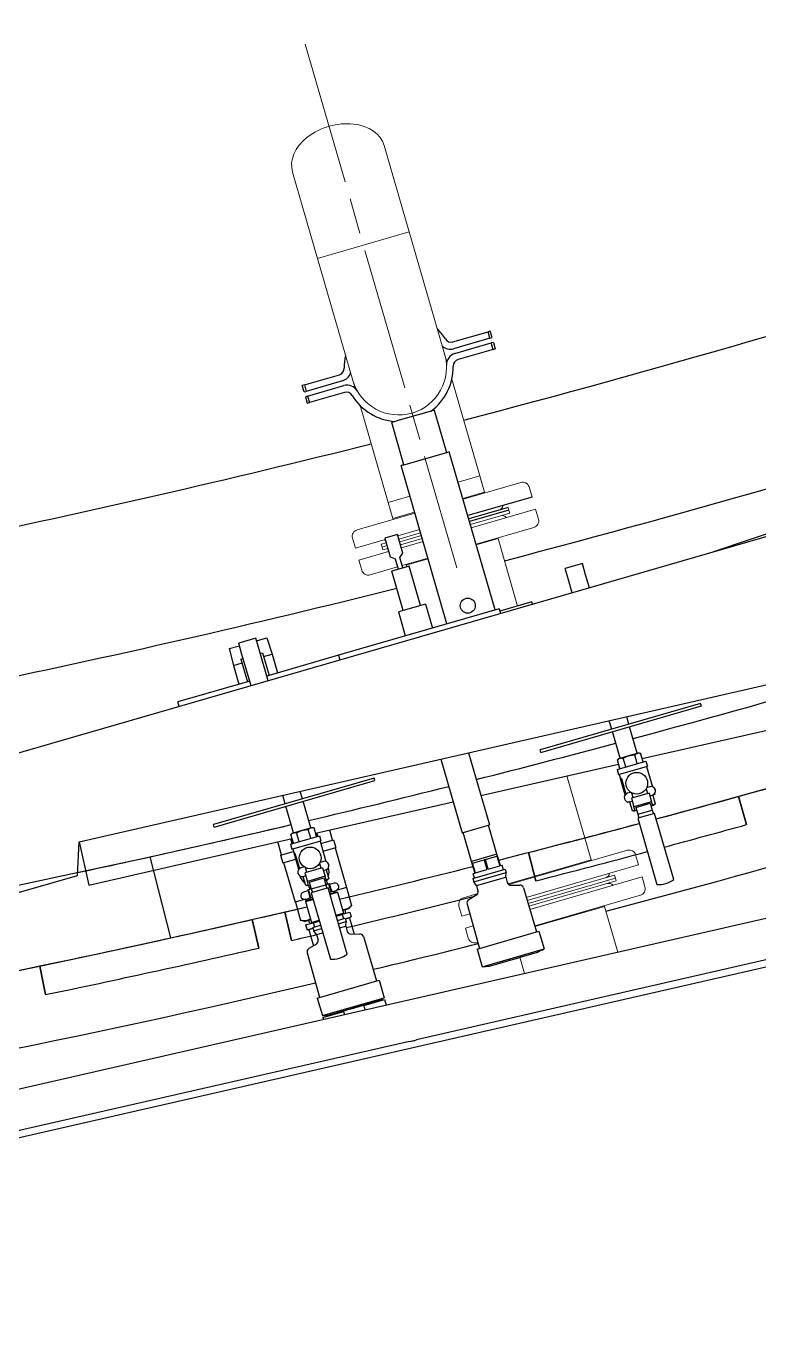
# Model space of a CAD drawing. Header units: millimetres. Extents: x -4172 to 126100, y -2 to 142133.
# Drawn here: x 59732 to 60608, y 8754 to 10327 of the extents above; entities that cross this region are included whole.
import ezdxf

# ---------------------------------------------------------------- set-up
doc = ezdxf.new("R2010")
doc.units = ezdxf.units.MM
doc.header["$LTSCALE"] = 100
doc.linetypes.add('CHAIN', pattern=[0.3543, 0.2362, -0.0295, 0.0591, -0.0295])
doc.layers.add('Centerline', color=7, linetype='Continuous', lineweight=18)
doc.layers.add('Visible', color=7, linetype='Continuous', lineweight=25)
doc.layers.add('P_Biomass (BM)', color=150, linetype='Continuous', lineweight=18, true_color=0x007fff)

msp = doc.modelspace()

# ---------------------------------------------------------------- linework, layer by layer
at = {"layer": 'Centerline', "linetype": 'CHAIN', "ltscale": 7.244972}
msp.add_line((60065.51, 10305.58), (60246.85, 9679.31), dxfattribs=at)
at = {"layer": 'P_Biomass (BM)'}
for p, q in [((60189.94, 10081.34), (60160.04, 10184.58)), ((60050.25, 10152.79), (60080.15, 10049.55)), ((60080.15, 10049.55), (60189.94, 10081.34)), ((60080.15, 10049.55), (60189.94, 10081.34)), ((60232.21, 9935.34), (60189.94, 10081.34)), ((60080.15, 10049.55), (60122.42, 9903.55)), ((60234.91, 9926.03), (60232.21, 9935.34)), ((60122.42, 9903.55), (60125.12, 9894.24)), ((60274.49, 9789.34), (60240.91, 9905.3)), ((60131.12, 9873.51), (60164.7, 9757.55)), ((60274.49, 9789.34), (60248.41, 9781.79)), ((60248.41, 9781.79), (60274.49, 9789.34)), ((60280.05, 9770.13), (60274.49, 9789.34)), ((60253.97, 9762.58), (60280.05, 9770.13)), ((60280.05, 9770.13), (60253.97, 9762.58)), ((60323.41, 9781.64), (60254.25, 9761.62)), ((60280.33, 9769.17), (60280.05, 9770.13)), ((60336.8, 9764.17), (60333.32, 9776.18)), ((60190.78, 9765.1), (60164.7, 9757.55)), ((60164.7, 9757.55), (60190.78, 9765.1)), ((60170.26, 9738.34), (60164.7, 9757.55)), ((60196.62, 9744.93), (60127.46, 9724.9)), ((60170.26, 9738.34), (60196.34, 9745.89)), ((60196.34, 9745.89), (60170.26, 9738.34)), ((60170.54, 9737.38), (60170.26, 9738.34)), ((60262.04, 9734.72), (60309.11, 9748.35)), ((60263.01, 9731.36), (60310.08, 9744.99)), ((60264.12, 9727.52), (60340.97, 9749.77)), ((60309.11, 9748.35), (60308.13, 9751.71)), ((60309.11, 9748.35), (60310.08, 9744.99)), ((60340.97, 9749.77), (60344.44, 9737.76)), ((60202.32, 9725.24), (60176.39, 9717.73)), ((60269.83, 9707.83), (60338.99, 9727.85)), ((60125.48, 9702.99), (60122, 9714.99)), ((60161.02, 9713.28), (60125.48, 9702.99)), ((60162.13, 9709.43), (60156.37, 9707.77)), ((60157.34, 9704.4), (60156.37, 9707.77)), ((60163.1, 9706.07), (60157.34, 9704.4)), ((60157.34, 9704.4), (60163.1, 9706.07)), ((60203.43, 9721.39), (60177.5, 9713.88)), ((60204.41, 9718.03), (60178.47, 9710.52)), ((60178.47, 9710.52), (60204.41, 9718.03)), ((60179.44, 9707.16), (60205.38, 9714.67)), ((60180.56, 9703.32), (60206.49, 9710.83)), ((60270.1, 9706.86), (60296.18, 9714.42)), ((60296.18, 9714.42), (60270.1, 9706.86)), ((60295.91, 9715.38), (60296.18, 9714.42)), ((60319.52, 9633.83), (60296.18, 9714.42)), ((60129.65, 9688.58), (60165.19, 9698.87)), ((60157.34, 9704.4), (60158.31, 9701.04)), ((60158.31, 9701.04), (60164.08, 9702.71)), ((60181.46, 9682.24), (60212.19, 9691.14)), ((60186.39, 9682.63), (60212.47, 9690.18)), ((60212.47, 9690.18), (60186.39, 9682.63)), ((60129.65, 9688.58), (60133.13, 9676.57)), ((60143.03, 9671.11), (60175.69, 9680.57)), ((60186.12, 9683.59), (60186.39, 9682.63)), ((60186.93, 9680.79), (60186.39, 9682.63)), ((60407.44, 9330.2), (60378.33, 9430.71)), ((60407.44, 9330.2), (60308.05, 9301.42)), ((60407.44, 9330.2), (60308.05, 9301.42)), ((60450.79, 9341.71), (60308.95, 9300.64)), ((60407.71, 9329.24), (60407.44, 9330.2)), ((60464.18, 9324.25), (60460.7, 9336.25)), ((60464.18, 9324.25), (60329.82, 9285.34)), ((60435.52, 9311.78), (60330.96, 9281.51)), ((60436.49, 9308.42), (60331.97, 9278.15)), ((60331.97, 9278.15), (60436.49, 9308.42)), ((60332.97, 9274.8), (60437.46, 9305.06)), ((60334.11, 9270.97), (60468.35, 9309.84)), ((60436.49, 9308.42), (60435.52, 9311.78)), ((60436.49, 9308.42), (60437.46, 9305.06)), ((60468.35, 9309.84), (60471.83, 9297.83)), ((60271.82, 9289.89), (60254.84, 9284.97)), ((60339.99, 9251.33), (60466.37, 9287.92)), ((60252.86, 9263.06), (60249.38, 9275.06)), ((60262.35, 9265.81), (60252.86, 9263.06)), ((60340.28, 9250.37), (60423.57, 9274.49)), ((60423.57, 9274.49), (60340.28, 9250.37)), ((60423.29, 9275.45), (60423.57, 9274.49)), ((60439.43, 9219.7), (60423.57, 9274.49)), ((60257.03, 9248.65), (60266.4, 9251.36)), ((60257.03, 9248.65), (60260.51, 9236.64)), ((60270.42, 9231.18), (60271.93, 9231.62)), ((60327.82, 9194.2), (60322.17, 9213.72))]:
    msp.add_line(p, q, dxfattribs=at)
for centre, radius, start, end in [((60177.32, 9919.45), 57.15, 196.14874, 16.14874), ((60177.32, 9919.45), 57.15, 196.14874, 16.14874), ((60325.64, 9773.96), 8, 16.14874, 106.14874), ((60295.14, 9755.24), 7, 286.14874, 350.77181), ((60300.98, 9735.06), 7, 41.52568, 106.14874), ((60336.76, 9735.53), 8, 286.14874, 16.14874), ((60129.68, 9717.22), 8, 106.14874, 196.14874), ((60165.47, 9717.69), 7, 221.52568, 234.36195), ((60171.31, 9697.52), 7, 157.93553, 170.77181), ((60140.81, 9678.8), 8, 196.14874, 286.14874), ((60453.02, 9334.03), 8, 16.14874, 106.14874), ((60422.52, 9315.31), 7, 286.14874, 350.77181), ((60428.36, 9295.14), 7, 41.52568, 106.14874), ((60464.14, 9295.61), 8, 286.14874, 16.14874), ((60257.07, 9277.29), 8, 106.14874, 196.14874), ((60268.19, 9238.87), 8, 196.14874, 286.14874)]:
    msp.add_arc(centre, radius, start, end, dxfattribs=at)
msp.add_ellipse((60105.15, 10168.69), major_axis=(54.9, 15.9), ratio=0.7071068, start_param=0, end_param=3.1415927, dxfattribs=at)
at = {"layer": 'Visible'}
for p, q in [((62060.57, 10209.42), (60553.82, 9698.53)), ((62060.57, 10209.42), (60553.82, 9698.53)), ((61654.13, 10017.13), (59645.22, 9435.44)), ((60242.11, 9949.66), (60284.12, 9961.82)), ((60286.71, 9962.57), (60284.12, 9961.82)), ((60286.34, 9954.14), (60284.12, 9961.82)), ((60288.94, 9954.89), (60286.71, 9962.57)), ((60286.34, 9954.14), (60242.85, 9941.54)), ((60244.52, 9935.78), (60288.01, 9948.37)), ((60286.34, 9954.14), (60288.94, 9954.89)), ((60290.6, 9949.13), (60288.01, 9948.37)), ((60290.24, 9940.69), (60288.01, 9948.37)), ((60290.6, 9949.13), (60292.83, 9941.44)), ((60290.24, 9940.69), (60248.23, 9928.53)), ((60290.24, 9940.69), (60292.83, 9941.44)), ((60064.4, 9898.2), (60106.41, 9910.36)), ((60064.4, 9898.2), (60061.81, 9897.45)), ((60064.03, 9889.77), (60061.81, 9897.45)), ((60064.4, 9898.2), (60066.63, 9890.52)), ((60110.12, 9903.11), (60066.63, 9890.52)), ((60068.29, 9884.75), (60111.79, 9897.35)), ((60064.03, 9889.77), (60066.63, 9890.52)), ((60068.29, 9884.75), (60065.7, 9884)), ((60065.7, 9884), (60067.93, 9876.32)), ((60068.29, 9884.75), (60070.52, 9877.07)), ((60112.53, 9889.23), (60070.52, 9877.07)), ((60067.93, 9876.32), (60070.52, 9877.07)), ((60210.65, 9865.44), (60177.99, 9855.99)), ((60219.78, 9868.09), (60210.65, 9865.44)), ((60219.78, 9868.09), (60234.45, 9817.41)), ((60177.99, 9855.99), (60168.87, 9853.35)), ((60183.54, 9802.67), (60168.87, 9853.35)), ((60182.1, 9802.25), (60235.89, 9817.83)), ((60237.81, 9818.38), (60235.89, 9817.83)), ((60292.61, 9629.14), (60237.81, 9818.38)), ((60182.1, 9802.25), (60180.18, 9801.7)), ((60234.98, 9612.45), (60180.18, 9801.7)), ((60336.8, 9764.17), (60259.95, 9741.92)), ((60308.13, 9751.71), (60261.07, 9738.08)), ((60309.11, 9748.35), (60262.04, 9734.72)), ((60175.94, 9719.25), (60160.58, 9714.8)), ((60160.58, 9714.8), (60166.97, 9692.71)), ((60182.34, 9697.16), (60175.94, 9719.25)), ((60166.97, 9692.71), (60172.94, 9690.06)), ((60178.71, 9691.73), (60182.34, 9697.16)), ((60182.27, 9679.44), (60178.71, 9691.73)), ((60189.62, 9681.56), (60169.16, 9675.64)), ((60182.78, 9628.57), (60169.16, 9675.64)), ((60172.94, 9690.06), (60176.5, 9677.77)), ((60203.24, 9634.5), (60189.62, 9681.56)), ((60396.98, 9684.52), (60376.52, 9678.6)), ((60380.41, 9665.15), (60376.52, 9678.6)), ((60400.87, 9671.07), (60396.98, 9684.52)), ((60384.91, 9649.62), (60380.41, 9665.15)), ((60405.37, 9655.54), (60400.87, 9671.07)), ((60297.41, 9630.53), (60105.3, 9574.91)), ((60209.2, 9636.22), (60176.83, 9626.85)), ((60209.2, 9636.22), (60217.54, 9607.41)), ((60297.41, 9630.53), (60299.08, 9624.77)), ((60336.66, 9638.79), (60298.24, 9627.67)), ((60337.5, 9635.89), (60336.66, 9638.79)), ((60176.83, 9626.85), (60185.17, 9598.03)), ((60007.24, 9592.32), (60019.59, 9595.89)), ((60019.59, 9595.89), (60025.95, 9576.24)), ((59974.43, 9582.82), (59986.78, 9586.39)), ((59974.43, 9582.82), (59979.56, 9562.8)), ((60006.38, 9595.28), (59985.93, 9589.35)), ((59989.82, 9575.91), (59985.93, 9589.35)), ((60010.28, 9581.83), (60006.38, 9595.28)), ((60021.15, 9544.29), (60010.28, 9581.83)), ((59979.56, 9562.8), (59989.84, 9565.78)), ((59988.54, 9570.25), (59991.23, 9571.03)), ((59988.54, 9570.25), (59996.33, 9543.35)), ((60000.69, 9538.37), (59989.82, 9575.91)), ((60011.69, 9576.95), (60014.38, 9577.73)), ((60014.38, 9577.73), (60022.17, 9550.83)), ((60015.67, 9573.26), (60025.95, 9576.24)), ((60105.3, 9574.91), (60019.48, 9550.06)), ((60025.95, 9576.24), (60032.45, 9553.81)), ((60105.3, 9574.91), (60106.97, 9569.14)), ((59794.97, 9351.79), (60698.35, 9558.19)), ((59979.56, 9562.8), (59986.05, 9540.38)), ((61815.31, 9534.06), (58622.26, 8804.51)), ((59999.02, 9544.13), (59913.2, 9519.28)), ((59914.86, 9513.52), (59913.2, 9519.28)), ((60538.43, 9517.26), (60346.32, 9461.64)), ((60539.26, 9514.38), (60538.43, 9517.26)), ((60347.15, 9458.75), (60539.26, 9514.38)), ((60452.6, 9492.41), (60449.99, 9501.45)), ((60468.45, 9451.3), (60709.04, 9506.27)), ((60432.14, 9486.49), (60429.19, 9496.69)), ((60462.61, 9457.83), (60453.44, 9489.53)), ((61779, 9476.24), (60198.73, 9115.19)), ((60442.15, 9451.91), (60432.98, 9483.61)), ((61772.68, 9466.18), (58655.79, 8754.03)), ((60260.74, 9458.21), (60285.69, 9372.07)), ((60347.15, 9458.75), (60346.32, 9461.64)), ((60441.99, 9451.86), (60452.38, 9454.87)), ((60452.38, 9454.87), (60462.78, 9457.88)), ((60462.65, 9445.35), (60459.63, 9455.8)), ((60462.78, 9457.88), (60464.39, 9458.35)), ((60464.39, 9458.35), (60466.56, 9457.81)), ((60469.59, 9447.36), (60466.56, 9457.81)), ((60227.84, 9450.69), (60253.32, 9362.7)), ((60275.51, 9407.22), (60440.26, 9444.86)), ((60438.43, 9438.34), (60473.01, 9448.35)), ((60440.38, 9451.39), (60438.83, 9449.78)), ((60441.86, 9439.33), (60438.83, 9449.78)), ((60440.21, 9432.19), (60474.79, 9442.2)), ((60440.38, 9451.39), (60441.99, 9451.86)), ((60448.79, 9441.34), (60445.76, 9451.79)), ((60473.01, 9448.35), (60474.79, 9442.2)), ((60473.83, 9441.92), (60480.88, 9417.58)), ((60147.84, 9428.02), (59955.73, 9372.39)), ((59956.56, 9369.51), (60148.67, 9425.14)), ((60148.67, 9425.14), (60147.84, 9428.02)), ((60438.43, 9438.34), (60440.21, 9432.19)), ((60441.17, 9432.47), (60442.66, 9427.32)), ((60443.73, 9427.63), (60442.66, 9427.32)), ((60448.22, 9408.13), (60442.66, 9427.32)), ((60443.73, 9427.63), (60449.12, 9409)), ((60041.55, 9397.25), (60038.6, 9407.45)), ((60062.01, 9403.17), (60059.39, 9412.2)), ((60454.76, 9411), (60450.84, 9409.86)), ((60476.82, 9410.03), (60455.69, 9403.91)), ((60455.92, 9410.31), (60457.41, 9405.15)), ((60473.21, 9415.32), (60474.7, 9410.15)), ((60477.74, 9417.65), (60473.82, 9416.52)), ((60474.7, 9410.15), (60474.9, 9409.48)), ((60476.82, 9410.03), (60479.77, 9399.84)), ((60477.78, 9406.73), (60480.66, 9407.57)), ((60483.54, 9408.4), (60480.66, 9407.57)), ((60481.07, 9407.69), (60484.1, 9397.23)), ((60483.28, 9409.3), (60483.54, 9408.4)), ((60051.56, 9362.67), (60042.39, 9394.36)), ((60072.02, 9368.59), (60062.85, 9400.29)), ((60077.85, 9362.06), (60242.6, 9399.7)), ((60450.62, 9399.85), (60450.88, 9398.94)), ((60453.76, 9399.78), (60450.88, 9398.94)), ((60453.34, 9399.66), (60456.37, 9389.2)), ((60453.76, 9399.78), (60456.64, 9400.61)), ((60455.69, 9403.91), (60458.64, 9393.72)), ((60457.41, 9405.15), (60457.61, 9404.47)), ((60479.77, 9399.84), (60458.64, 9393.72)), ((60460.01, 9388.97), (60458.64, 9393.72)), ((60460.95, 9392.92), (60478.24, 9397.93)), ((60460.95, 9392.92), (60463.32, 9384.74)), ((60478.24, 9397.93), (60480.61, 9389.75)), ((60481.15, 9395.09), (60479.23, 9394.53)), ((60481.15, 9395.09), (60479.77, 9399.84)), ((60481.11, 9395.21), (60482.55, 9395.62)), ((60482.55, 9395.62), (60484.1, 9397.23)), ((60593.3, 9372.41), (60583.9, 9406.13)), ((60583.9, 9406.13), (60593.3, 9372.41)), ((60458.54, 9388.67), (60456.37, 9389.2)), ((60458.54, 9388.67), (60459.98, 9389.09)), ((60461.94, 9389.53), (60460.01, 9388.97)), ((60483.3, 9385.86), (60463.13, 9380.02)), ((60463.13, 9380.02), (60486.08, 9300.76)), ((60463.32, 9384.74), (60480.61, 9389.75)), ((60463.32, 9384.74), (60464.57, 9380.44)), ((60480.61, 9389.75), (60481.86, 9385.44)), ((60506.25, 9306.6), (60483.3, 9385.86)), ((59956.56, 9369.51), (59955.73, 9372.39)), ((60049.79, 9362.15), (60048.24, 9360.54)), ((60051.27, 9350.09), (60048.24, 9360.54)), ((60049.79, 9362.15), (60051.4, 9362.62)), ((60051.4, 9362.62), (60061.79, 9365.63)), ((60058.2, 9352.09), (60055.17, 9362.55)), ((60061.79, 9365.63), (60072.19, 9368.64)), ((60072.06, 9356.11), (60069.04, 9366.56)), ((60072.19, 9368.64), (60073.8, 9369.1)), ((60073.8, 9369.1), (60075.97, 9368.57)), ((60079, 9358.12), (60075.97, 9368.57)), ((60080.38, 9358.52), (60079.26, 9362.38)), ((60098.26, 9353.88), (60094.77, 9365.92)), ((60253.32, 9362.7), (60285.69, 9372.07)), ((60264.24, 9328.38), (60254.23, 9362.96)), ((60294.79, 9337.23), (60284.77, 9371.81)), ((59792.96, 9311.65), (59794.97, 9351.79)), ((59794.97, 9351.79), (59806.78, 9300.12)), ((59806.78, 9300.12), (60049.67, 9355.62)), ((60037.25, 9336.21), (60032.75, 9351.75)), ((60047.84, 9349.09), (60082.42, 9359.11)), ((60047.84, 9349.09), (60049.62, 9342.95)), ((60049.88, 9349.69), (60048.26, 9355.29)), ((60049.62, 9342.95), (60084.2, 9352.96)), ((60082.42, 9359.11), (60084.2, 9352.96)), ((60083.24, 9352.68), (60090.29, 9328.34)), ((60084.08, 9349.77), (60099.45, 9354.22)), ((60086.73, 9340.65), (60102.09, 9345.1)), ((60099.45, 9354.22), (60102.09, 9345.1)), ((60101.13, 9344.82), (60114.9, 9297.27)), ((59904.56, 9236.98), (59880.11, 9333.99)), ((59904.56, 9236.98), (59880.11, 9333.99)), ((60036.06, 9335.87), (60051.42, 9340.32)), ((60036.06, 9335.87), (60038.7, 9326.74)), ((60038.7, 9326.74), (60054.07, 9331.19)), ((60050.58, 9343.23), (60052.07, 9338.08)), ((60053.13, 9338.39), (60052.07, 9338.08)), ((60057.63, 9318.88), (60052.07, 9338.08)), ((60053.13, 9338.39), (60058.53, 9319.76)), ((60087.15, 9328.41), (60083.23, 9327.28)), ((60294.79, 9337.23), (60264.24, 9328.38)), ((60264.98, 9326), (60264.29, 9328.4)), ((60265.66, 9326.19), (60279.38, 9330.17)), ((60281.03, 9330.64), (60279.38, 9330.17)), ((60279.38, 9330.17), (60282.72, 9318.64)), ((60281.03, 9330.64), (60294.75, 9334.62)), ((60284.37, 9319.12), (60281.03, 9330.64)), ((60295.43, 9334.81), (60294.74, 9337.22)), ((60295.58, 9334.86), (60294.75, 9334.62)), ((60294.75, 9334.62), (60298.09, 9323.09)), ((60298.91, 9323.33), (60295.58, 9334.86)), ((60332.55, 9339.1), (60341.18, 9305.18)), ((60341.18, 9305.18), (60332.55, 9339.1)), ((60039.66, 9327.02), (60053.43, 9279.47)), ((60064.17, 9321.76), (60060.25, 9320.62)), ((60086.23, 9320.79), (60065.1, 9314.67)), ((60065.1, 9314.67), (60068.05, 9304.48)), ((60065.33, 9321.07), (60066.82, 9315.91)), ((60066.82, 9315.91), (60067.02, 9315.23)), ((60082.62, 9326.08), (60084.11, 9320.91)), ((60084.11, 9320.91), (60084.31, 9320.23)), ((60086.23, 9320.79), (60089.18, 9310.6)), ((60087.18, 9317.49), (60090.07, 9318.32)), ((60092.95, 9319.16), (60090.07, 9318.32)), ((60090.48, 9318.45), (60093.51, 9307.99)), ((60092.69, 9320.06), (60092.95, 9319.16)), ((60265.66, 9326.19), (60264.84, 9325.96)), ((60264.84, 9325.96), (60268.18, 9314.43)), ((60269, 9314.67), (60265.66, 9326.19)), ((60265.8, 9307.81), (60304.46, 9319)), ((60266.26, 9313.87), (60268.18, 9314.43)), ((60267.84, 9308.4), (60266.26, 9313.87)), ((60266.95, 9303.84), (60305.61, 9315.03)), ((60269, 9314.67), (60282.72, 9318.64)), ((60284.37, 9319.12), (60298.09, 9323.09)), ((60298.91, 9323.33), (60300.84, 9323.89)), ((60302.42, 9318.41), (60300.84, 9323.89)), ((60304.46, 9319), (60305.61, 9315.03)), ((60305.24, 9309.56), (60305.61, 9315.03)), ((59686.95, 9280.95), (59792.96, 9311.65)), ((60060.03, 9310.61), (60060.29, 9309.7)), ((60063.17, 9310.54), (60060.29, 9309.7)), ((60062.75, 9310.42), (60065.78, 9299.96)), ((60063.17, 9310.54), (60066.05, 9311.37)), ((60067.95, 9299.43), (60065.78, 9299.96)), ((60067.95, 9299.43), (60069.39, 9299.84)), ((60089.18, 9310.6), (60068.05, 9304.48)), ((60069.42, 9299.73), (60068.05, 9304.48)), ((60071.34, 9300.28), (60069.42, 9299.73)), ((60069.42, 9299.73), (60070.78, 9295.04)), ((60069.44, 9299.73), (60070.8, 9295.05)), ((60070.36, 9303.68), (60087.65, 9308.69)), ((60070.36, 9303.68), (60072.73, 9295.5)), ((60072.73, 9295.5), (60090.02, 9300.51)), ((60087.65, 9308.69), (60090.02, 9300.51)), ((60090.56, 9305.85), (60088.63, 9305.29)), ((60090.56, 9305.85), (60089.18, 9310.6)), ((60089.99, 9300.6), (60093.19, 9301.53)), ((60090.02, 9300.51), (60091.27, 9296.2)), ((60090.52, 9305.96), (60091.96, 9306.38)), ((60090.53, 9305.84), (60091.89, 9301.15)), ((60090.56, 9305.85), (60091.91, 9301.16)), ((60091.96, 9306.38), (60093.51, 9307.99)), ((60093.19, 9301.53), (60094.31, 9301.86)), ((60093.19, 9301.53), (60095.97, 9291.93)), ((60097.1, 9292.25), (60094.31, 9301.86)), ((60099.91, 9302.3), (60094.63, 9300.77)), ((60114.9, 9297.27), (60102.41, 9293.66)), ((60114.67, 9297.2), (60120.94, 9275.55)), ((60265.8, 9307.81), (60266.95, 9303.84)), ((60270.18, 9299.41), (60266.95, 9303.84)), ((60270.18, 9299.41), (60305.24, 9309.56)), ((60270.18, 9299.41), (60272.04, 9293)), ((60305.24, 9309.56), (60307.1, 9303.15)), ((60311.51, 9299.9), (60321.96, 9300.11)), ((60326.36, 9296.9), (60342.17, 9244.03)), ((60065.91, 9283.09), (60053.43, 9279.47)), ((60068.69, 9293.26), (60063.41, 9291.73)), ((60065.67, 9280.34), (60074.79, 9282.98)), ((60066.35, 9281.58), (60065.67, 9280.34)), ((60065.91, 9283.09), (60069.54, 9284.14)), ((60066.35, 9281.58), (60074.52, 9283.94)), ((60069.72, 9284.32), (60067.36, 9281.87)), ((60068.38, 9294.35), (60069.5, 9294.67)), ((60068.38, 9294.35), (60071.16, 9284.74)), ((60068.91, 9283.96), (60069.02, 9283.59)), ((60069.5, 9294.67), (60072.7, 9295.6)), ((60072.28, 9285.07), (60069.5, 9294.67)), ((60069.72, 9284.32), (60074.04, 9285.58)), ((60092.71, 9296.62), (60072.54, 9290.78)), ((60072.54, 9290.78), (60095.49, 9211.52)), ((60072.73, 9295.5), (60073.98, 9291.19)), ((60115.66, 9217.36), (60092.71, 9296.62)), ((60094.21, 9291.42), (60098.54, 9292.67)), ((60094.69, 9289.78), (60102.85, 9292.15)), ((60094.96, 9288.82), (60104.09, 9291.47)), ((60098.54, 9292.67), (60101.84, 9291.85)), ((60098.79, 9292.61), (60102.41, 9293.66)), ((60099.41, 9292.79), (60099.52, 9292.43)), ((60102.85, 9292.15), (60104.09, 9291.47)), ((60104.09, 9291.47), (60111.28, 9266.64)), ((60270.05, 9287.9), (60261.1, 9282.49)), ((60040.97, 9267.9), (60048.84, 9233.8)), ((60048.84, 9233.8), (60040.97, 9267.9)), ((60053.66, 9279.54), (60059.93, 9257.89)), ((60065.67, 9280.34), (60072.86, 9255.51)), ((60102.15, 9264), (60111.28, 9266.64)), ((60109.68, 9264.97), (60111.28, 9266.64)), ((60109.8, 9265.11), (60118.78, 9267.7)), ((60110.33, 9269.92), (60113.99, 9270.98)), ((60113.35, 9269.68), (60114.08, 9271.01)), ((60113.99, 9270.98), (60117.53, 9272.01)), ((60117.53, 9272.01), (60120.94, 9275.55)), ((60118.78, 9267.7), (60120.45, 9261.94)), ((60259.1, 9277.43), (60273.98, 9224.29)), ((60009.86, 9224.81), (60002, 9258.91)), ((60002, 9258.91), (60009.86, 9224.81)), ((60064.7, 9256.71), (60059.93, 9257.89)), ((60064.7, 9256.71), (60068.24, 9257.74)), ((60065.95, 9252.41), (60074.92, 9255.01)), ((60065.95, 9252.41), (60067.62, 9246.64)), ((60069.48, 9256.98), (60068.16, 9257.71)), ((60068.24, 9257.74), (60071.91, 9258.8)), ((60072.86, 9255.51), (60081.98, 9258.16)), ((60075.1, 9254.96), (60072.86, 9255.51)), ((60074.5, 9249.38), (60083.75, 9252.05)), ((60075.1, 9254.96), (60082.3, 9257.05)), ((60075.1, 9254.96), (60076.55, 9249.97)), ((60102.47, 9262.89), (60109.68, 9264.97)), ((60103.92, 9257.89), (60113.17, 9260.57)), ((60105.07, 9253.92), (60114.32, 9256.6)), ((60106.5, 9248.98), (60113.95, 9251.13)), ((60109.68, 9264.97), (60111.12, 9259.98)), ((60113.17, 9260.57), (60114.32, 9256.6)), ((60113.36, 9259.89), (60120.45, 9261.94)), ((60118.47, 9260.67), (60113.55, 9259.24)), ((60113.95, 9251.13), (60114.32, 9256.6)), ((60113.95, 9251.13), (60115.8, 9244.72)), ((60114.71, 9260.28), (60114.9, 9259.63)), ((60116.31, 9260.04), (60116.12, 9260.69)), ((60118.47, 9260.67), (60124.01, 9241.55)), ((60067.62, 9246.64), (60074.7, 9248.69)), ((60074.89, 9248.05), (60069.97, 9246.62)), ((60069.97, 9246.62), (60075.5, 9227.5)), ((60071.94, 9247.9), (60072.13, 9247.25)), ((60073.54, 9247.66), (60073.35, 9248.3)), ((60074.5, 9249.38), (60075.65, 9245.41)), ((60075.65, 9245.41), (60084.9, 9248.08)), ((60078.89, 9240.98), (60075.65, 9245.41)), ((60078.89, 9240.98), (60086.33, 9243.14)), ((60078.89, 9240.98), (60080.74, 9234.57)), ((60120.22, 9241.47), (60130.66, 9241.68)), ((60135.06, 9238.47), (60150.87, 9185.6)), ((60271.12, 9223.46), (60345.03, 9244.86)), ((60345.03, 9244.86), (60351.14, 9223.76)), ((60067.8, 9219), (60082.69, 9165.86)), ((60078.75, 9229.47), (60069.81, 9224.06)), ((60271.12, 9223.46), (60277.23, 9202.36)), ((60277.23, 9202.36), (60351.14, 9223.76)), ((60285.79, 9203.31), (60343.4, 9219.99)), ((59747.86, 9203.31), (59754.96, 9169.04)), ((59754.96, 9169.04), (59747.86, 9203.31)), ((60079.83, 9165.03), (60153.73, 9186.43)), ((60153.73, 9186.43), (60159.84, 9165.33)), ((60079.83, 9165.03), (60085.94, 9143.93)), ((60085.94, 9143.93), (60159.84, 9165.33)), ((60094.5, 9144.87), (60152.1, 9161.55)), ((60135.32, 9156.66), (60137.07, 9150.61)), ((60135.52, 9155.94), (60160.47, 9163.16)), ((60157.13, 9163.96), (60157.61, 9162.34)), ((60160.47, 9163.16), (60162.43, 9156.41)), ((60086.56, 9141.76), (60111.51, 9148.99)), ((60086.56, 9141.76), (60087.29, 9139.24)), ((60088.97, 9144.22), (60089.42, 9142.59)), ((60112.65, 9145.04), (60111.3, 9149.7)), ((60190.13, 9113.22), (58638.1, 8758.61)), ((60190.13, 9113.22), (60198.73, 9115.19))]:
    msp.add_line(p, q, dxfattribs=at)
for centre, radius in [((60259.9, 9634.26), 9), ((60461.95, 9421.83), 13), ((60071.36, 9332.58), 13)]:
    msp.add_circle(centre, radius, dxfattribs=at)
for centre, radius, start, end in [((57036.78, 22203.64), 13180, 199.424732, 282.458408), ((57036.78, 22203.64), 13280, 199.730648, 282.471131), ((57036.78, 22203.64), 12760, 284.609071, 287.781176), ((60177.32, 9919.45), 65.15, 31.20339, 44.84155), ((60238.95, 9954.99), 14, 227.63093, 286.14874), ((60239.89, 9957.34), 8, 211.20339, 286.14874), ((60177.32, 9919.45), 65.15, 167.45594, 181.09409), ((60248.41, 9922.33), 14, 106.14874, 182.32524), ((60250.45, 9920.84), 8, 106.14874, 181.09409), ((60104.18, 9918.05), 8, 286.14874, 1.09409), ((60106.23, 9916.56), 14, 286.14874, 344.66656), ((60177.32, 9919.45), 65.15, 306.35233, 1.09409), ((60115.68, 9883.9), 14, 29.97225, 106.14874), ((60114.75, 9881.55), 8, 31.20339, 106.14874), ((60177.32, 9919.45), 65.15, 211.20339, 265.94516), ((57036.78, 22203.64), 12935, 284.629906, 287.759084), ((57036.78, 22203.64), 12760, 279.400627, 284.09558), ((57036.78, 22203.64), 13280, 285.050651, 289.161568), ((57036.78, 22203.64), 12935, 279.367009, 284.04137), ((57036.78, 22203.64), 13180, 285.042971, 287.221689), ((57036.78, 22203.64), 13180, 285.042971, 287.221689), ((57036.78, 22203.64), 13280, 285.050651, 287.460266), ((57036.78, 22203.64), 13180, 284.200181, 284.950357), ((57036.78, 22203.64), 13180, 284.200181, 284.950357), ((57036.78, 22203.64), 13371, 284.679444, 287.428958), ((57036.78, 22203.64), 13180, 283.302999, 284.05359), ((57036.78, 22203.64), 13180, 283.302999, 284.05359), ((60452.3, 9404.82), 5.25, 106.14874, 286.14874), ((60479.2, 9412.61), 5.25, 286.14874, 106.14874), ((57036.78, 22203.64), 13280, 285.050651, 285.491958), ((57036.78, 22203.64), 13280, 285.050651, 285.491958), ((57036.78, 22203.64), 13180, 282.071469, 283.210286), ((57036.78, 22203.64), 13180, 282.458408, 283.210286), ((57036.78, 22203.64), 13280, 284.21119, 284.96003), ((57036.78, 22203.64), 13280, 284.21119, 284.96003), ((57036.78, 22203.64), 13280, 284.369572, 284.96003), ((57036.78, 22203.64), 13280, 284.369572, 284.96003), ((57036.78, 22203.64), 13315, 285.053538, 285.492185), ((57036.78, 22203.64), 13315, 285.053538, 285.492185), ((60088.61, 9323.37), 5.25, 286.14874, 106.14874), ((57036.78, 22203.64), 13315, 284.369345, 284.963155), ((57036.78, 22203.64), 13315, 284.369345, 284.963155), ((60061.71, 9315.58), 5.25, 106.14874, 286.14874), ((60075.96, 9316.71), 18, 339.4583, 14.45791), ((57036.78, 22203.64), 13280, 283.364834, 284.073043), ((57036.78, 22203.64), 13280, 283.364834, 284.073043), ((57036.78, 22203.64), 13280, 283.364834, 284.073043), ((57036.78, 22203.64), 13280, 283.364834, 284.073043), ((60075.96, 9316.71), 18, 197.83958, 232.83918), ((60101.16, 9297.98), 4.5, 286.14874, 106.14874), ((60311.42, 9304.4), 4.5, 196.14874, 271.14874), ((60322.05, 9295.61), 4.5, 16.64874, 91.14874), ((60488.13, 9331.43), 30.74, 266.17769, 306.1198), ((60064.66, 9287.41), 4.5, 106.14874, 286.14874), ((57036.78, 22203.64), 13315, 283.364618, 284.044446), ((57036.78, 22203.64), 13315, 283.364618, 284.044446), ((60263.43, 9278.64), 4.5, 121.14874, 195.64874), ((60267.72, 9291.75), 4.5, 301.14874, 16.14874), ((57036.78, 22203.64), 13280, 279.255522, 283.192039), ((57036.78, 22203.64), 13280, 282.471131, 283.192039), ((57036.78, 22203.64), 13280, 283.074608, 283.192039), ((57036.78, 22203.64), 13280, 283.074608, 283.192039), ((60115.54, 9268.48), 2.5, 151.14874, 237.25166), ((57036.78, 22203.64), 13280, 281.779644, 282.90203), ((57036.78, 22203.64), 13280, 281.779644, 282.90203), ((60068.28, 9254.79), 2.5, 335.04583, 61.14874), ((57036.78, 22203.64), 13315, 283.074381, 283.207359), ((57036.78, 22203.64), 13315, 283.074381, 283.207359), ((60076.42, 9233.32), 4.5, 301.14874, 16.14874), ((60120.13, 9245.97), 4.5, 196.14874, 271.14874), ((60130.75, 9237.18), 4.5, 16.64874, 91.14874), ((57036.78, 22203.64), 13315, 281.779417, 282.902257), ((57036.78, 22203.64), 13315, 281.779417, 282.902257), ((60072.14, 9220.21), 4.5, 121.14874, 195.64874), ((57036.78, 22203.64), 13371, 283.449726, 284.003812), ((60259.6, 9401.58), 200, 294.77152, 297.23929), ((60097.54, 9242.19), 30.74, 266.17769, 306.1198), ((60259.6, 9401.58), 200, 275.0582, 277.52597), ((60147.76, 9787.81), 600, 284.80477, 287.49271), ((57036.78, 22203.64), 13371, 279.491744, 283.146369), ((59956.47, 9729.38), 600, 284.80477, 287.49271), ((60068.3, 9343.15), 200, 294.77152, 297.23929), ((60068.3, 9343.15), 200, 275.0582, 277.52597), ((60189.14, 9137.35), 24.15, 272.34187, 293.398)]:
    msp.add_arc(centre, radius, start, end, dxfattribs=at)
for points, weights in [([(60445.76, 9451.79), (60449.17, 9453.94), (60452.38, 9454.87)], [1.76420471066, 1.90066641994, 1.90066641994]), ([(60452.38, 9454.87), (60455.6, 9455.8), (60459.63, 9455.8)], [1.90066641994, 1.90066641994, 1.76420471066]), ([(60459.63, 9455.8), (60461.17, 9457.41), (60462.78, 9457.88)], [1.76420471066, 1.90066641994, 1.90066641994]), ([(60462.78, 9457.88), (60464.39, 9458.35), (60466.56, 9457.81)], [1.90066641994, 1.90066641994, 1.76420471066]), ([(60438.83, 9449.78), (60440.38, 9451.39), (60441.99, 9451.86)], [1.76420471066, 1.90066641994, 1.90066641994]), ([(60441.99, 9451.86), (60443.6, 9452.32), (60445.76, 9451.79)], [1.90066641994, 1.90066641994, 1.76420471066]), ([(60484.1, 9397.23), (60482.63, 9395.7), (60481.11, 9395.21)], [1.76420471066, 1.89355079851, 1.90029538495]), ([(60459.98, 9389.09), (60458.43, 9388.7), (60456.37, 9389.2)], [1.90029538495, 1.89355079851, 1.76420471066]), ([(60048.24, 9360.54), (60049.79, 9362.15), (60051.4, 9362.62)], [1.76420471066, 1.90066641994, 1.90066641994]), ([(60051.4, 9362.62), (60053, 9363.08), (60055.17, 9362.55)], [1.90066641994, 1.90066641994, 1.76420471066]), ([(60055.17, 9362.55), (60058.58, 9364.7), (60061.79, 9365.63)], [1.76420471066, 1.90066641994, 1.90066641994]), ([(60061.79, 9365.63), (60065.01, 9366.56), (60069.04, 9366.56)], [1.90066641994, 1.90066641994, 1.76420471066]), ([(60069.04, 9366.56), (60070.58, 9368.17), (60072.19, 9368.64)], [1.76420471066, 1.90066641994, 1.90066641994]), ([(60072.19, 9368.64), (60073.8, 9369.1), (60075.97, 9368.57)], [1.90066641994, 1.90066641994, 1.76420471066]), ([(60069.39, 9299.85), (60067.84, 9299.45), (60065.78, 9299.96)], [1.90029538495, 1.89355079851, 1.76420471066]), ([(60093.51, 9307.99), (60092.04, 9306.46), (60090.52, 9305.97)], [1.76420471066, 1.89355079851, 1.90029538495]), ([(60113.99, 9270.98), (60112.19, 9270.46), (60110.16, 9270.5)], [1.81878765449, 1.81878765449, 1.78505848572]), ([(60120.94, 9275.55), (60117.53, 9272.01), (60113.99, 9270.98)], [1.68820457608, 1.81878765449, 1.81878765449]), ([(60068.24, 9257.74), (60064.7, 9256.71), (60059.93, 9257.89)], [1.81878765449, 1.81878765449, 1.68820457608]), ([(60071.74, 9259.37), (60070.04, 9258.26), (60068.24, 9257.74)], [1.78505848572, 1.81878765449, 1.81878765449])]:
    msp.add_rational_spline(points, weights, degree=2, dxfattribs=at)

doc.saveas('drawing.dxf')
